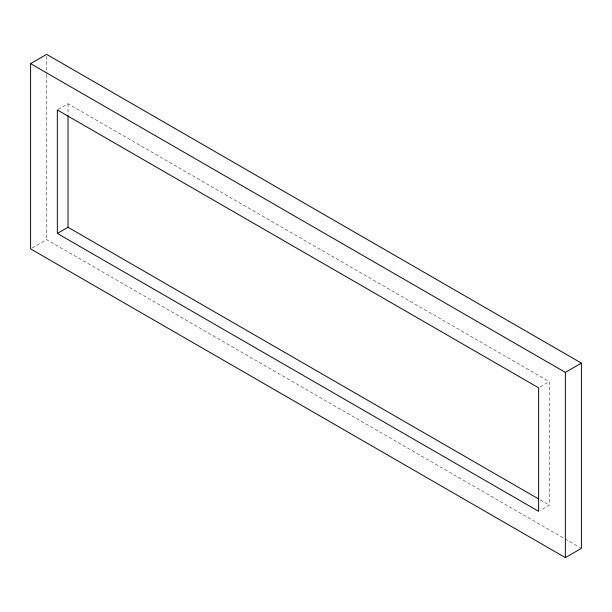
<?xml version="1.0" encoding="UTF-8"?>
<svg xmlns="http://www.w3.org/2000/svg" width="612" height="612" viewBox="0 0 612 612"><rect width="100%" height="100%" fill="white"/><g stroke="black" fill="none" stroke-linecap="round" stroke-linejoin="round"><path stroke-width="0.46" stroke-dasharray="3.06 2.29" d="M58.163 109.471L68.031 103.772L549.316 381.643L549.316 505.137L540.266 510.362M32.206 247.959L46.642 239.621L580.574 547.885M540.266 386.868L549.316 381.643M540.22 499.889L549.316 505.137M68.031 103.772L68.031 114.222M46.642 56.289L46.642 73.471M46.642 74.427L46.642 239.621"/><path stroke-width="0.92" d="M30.6 63.64L46.642 54.376L581.4 363.115L581.4 548.36L565.358 557.624L30.6 248.885L30.6 63.64L565.358 372.379L581.4 363.115M57.337 233.447L538.621 511.311L538.621 387.817L57.337 109.953L57.337 233.447L68.031 227.274L538.568 498.933M565.358 372.379L565.358 557.624M68.031 115.178L68.031 227.274"/></g></svg>
